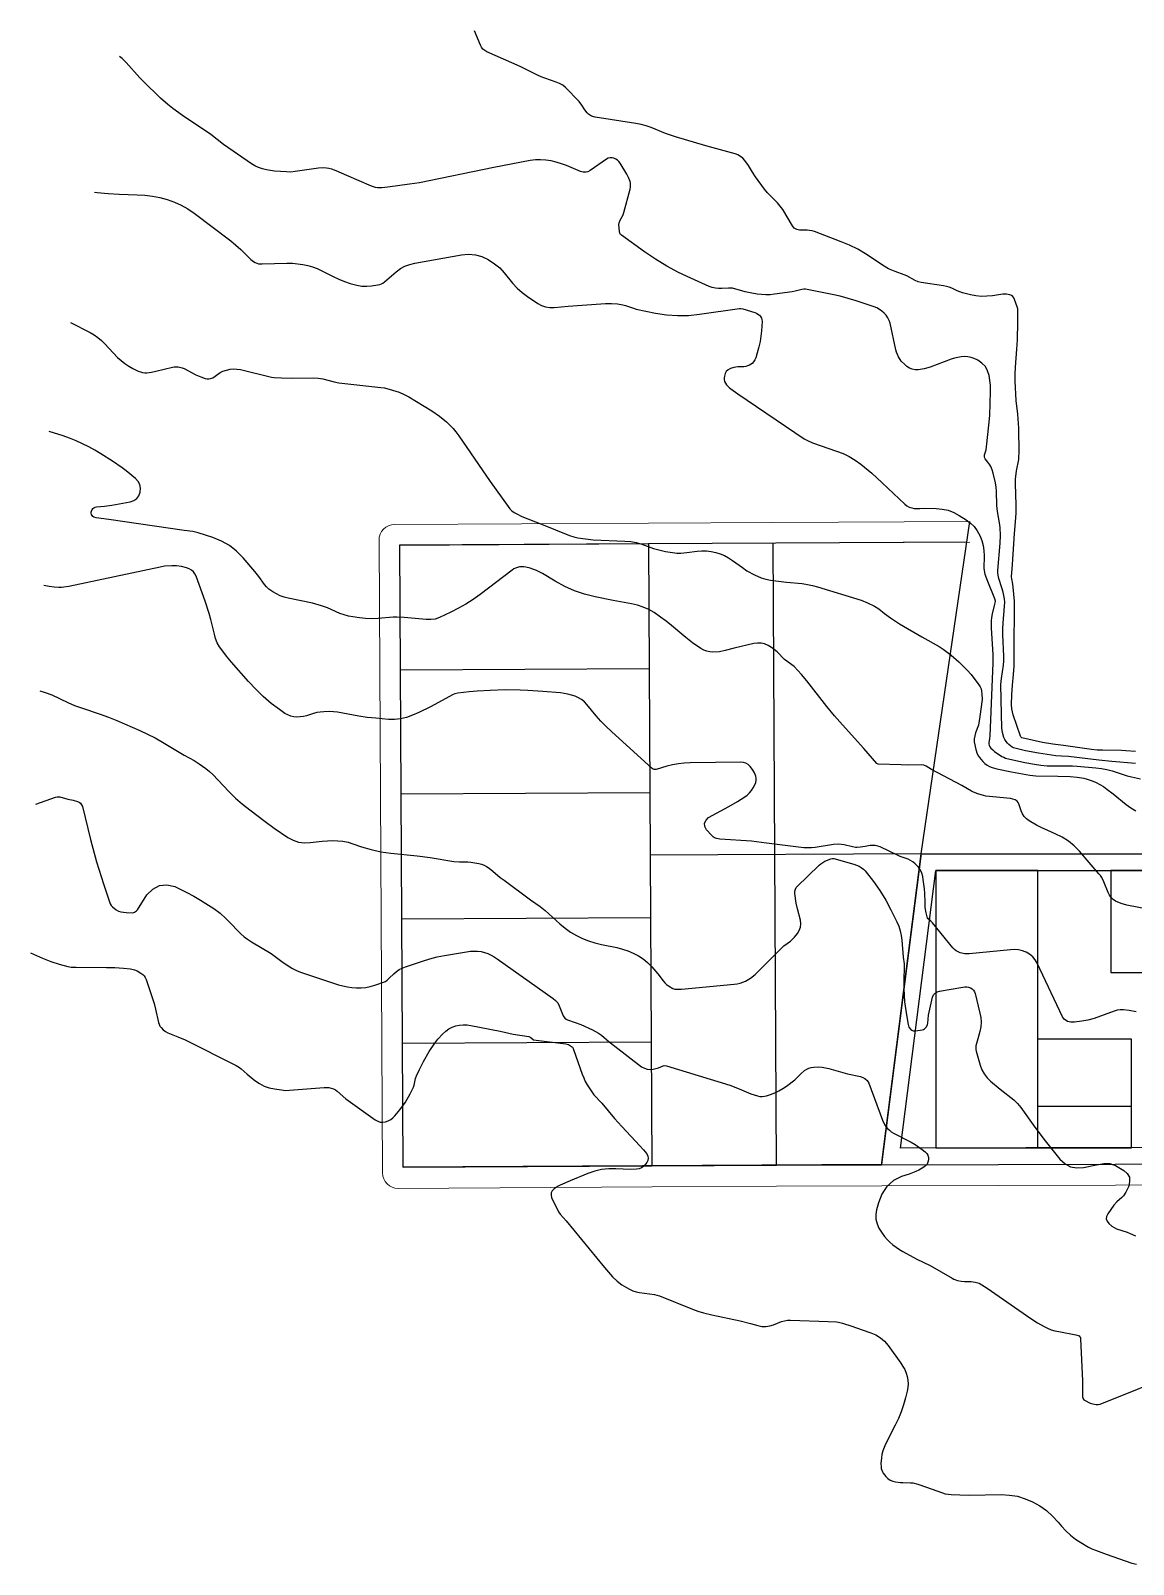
# Model space of a CAD drawing. Header units: centimetres. Extents: x 0 to 1311401, y -389375 to 85618.
# Drawn here: x 637486 to 648087, y -155013 to -140275 of the extents above; entities that cross this region are included whole.
import ezdxf

# ---------------------------------------------------------------- set-up
doc = ezdxf.new("R2010")
doc.units = ezdxf.units.CM
doc.header["$LTSCALE"] = 4
for name, color, linetype in [('0.1', 1, 'Continuous'), ('04', 254, 'Continuous'), ('CURVAS-INTERMEDIARIAS', 39, 'Continuous'), ('CURVAS-MESTRA', 34, 'Continuous'), ('LIMITE-L', 7, 'Continuous')]:
    doc.layers.add(name, color=color, linetype=linetype)
doc.layers.add('K-ALINHAMENTO', color=10, linetype='Continuous', lineweight=9)
doc.layers.add('P-MEIOFIO', color=171, linetype='Continuous', lineweight=9)

msp = doc.modelspace()

# ---------------------------------------------------------------- linework, layer by layer
at = {"layer": '0.1'}
for p, q in [((648069.154, -149966.289), (647169.154, -149966.289)), ((648069.333, -151011.729), (648069.154, -149966.289)), ((647169.333, -150611.729), (648069.333, -150611.729)), ((647169.333, -151011.729), (648069.333, -151011.729))]:
    msp.add_line(p, q, dxfattribs=at)
for points in [[(646189.333, -151011.729), (647169.333, -151011.729), (647169.154, -148346.289), (646189.154, -148346.289)], [(651534.595, -149326.11), (651534.595, -148346.11), (647869.154, -148346.289), (647869.154, -149326.289)]]:
    msp.add_lwpolyline(points, close=True, dxfattribs=at)
at = {"layer": '04'}
for points in [[(646048.293, -148186.289), (646514.728, -144991.948)], [(646048.281, -148182.076), (645666.395, -151171.625), (641066.966, -151196.705), (641034.36, -145216.948), (643426.263, -145203.906), (646485.587, -145187.224)], [(643426.274, -145208.119), (643458.88, -151187.875)], [(644654.831, -151181.354), (644624.811, -145201.584)], [(641040.893, -146417.113), (643432.796, -146404.07)], [(643439.317, -147600.022), (641047.414, -147613.064)], [(646048.293, -148186.289), (643442.577, -148197.997)], [(641053.935, -148809.015), (643445.838, -148795.973)], [(641060.457, -150004.966), (643452.359, -149991.924)]]:
    msp.add_lwpolyline(points, dxfattribs=at)
at = {"layer": 'CURVAS-INTERMEDIARIAS'}
for points, elevation in [([(648107.708, -147318.67), (647878.636, -147298.486), (647754.08, -147285.96), (647464.429, -147250.969), (647395.849, -147247.769), (647342.209, -147242.97), (647176.283, -147219.296), (647051.164, -147194.677), (646934.353, -147167.488), (646923.049, -147162.127), (646891.493, -147135.603), (646876.408, -147120.756), (646863.06, -147104.679), (646852.302, -147086.76), (646843.27, -147067.619), (646829.088, -147019.838), (646823.544, -146973.967), (646818.441, -146843.338), (646814.021, -146559.482), (646818.322, -146499.598), (646837.292, -146372.746), (646840.962, -146330.208), (646841.434, -146287.485), (646833.707, -146080.581), (646833.722, -146024.143), (646836.401, -145967.77), (646849.749, -145805.4), (646850.684, -145765.712), (646847.847, -145736.131), (646835.363, -145669.995), (646823.22, -145628.186), (646793.768, -145539.568), (646786.349, -145507.519), (646784.05, -145485.781), (646784.49, -145463.92), (646807.4, -145200.334), (646810.411, -145125.648), (646806.316, -145051.018), (646800.982, -145004.284), (646791.749, -144949.299), (646780.398, -144894.703), (646773.46, -144839.585), (646770.727, -144701.721), (646768.535, -144661.516), (646761.745, -144621.84), (646740.176, -144528.507), (646730.17, -144494.997), (646716.032, -144463.004), (646706.663, -144446.345), (646688.485, -144420.366), (646661.805, -144389.443), (646658.406, -144383.757), (646654.391, -144371.036), (646655.147, -144351.028), (646670.85, -144302.391), (646675.878, -144273.848), (646699.024, -144066.332), (646705.857, -143973.582), (646715.102, -143743.594), (646712.538, -143683.507), (646700.273, -143589.793), (646686.157, -143543.413), (646664.564, -143502.564), (646631.769, -143470.014), (646591.514, -143443.009), (646557.473, -143427.194), (646526.904, -143416.177), (646495.802, -143408.862), (646463.909, -143407.096), (646431.473, -143409.041), (646398.891, -143415.013), (646366.669, -143422.379), (646334.995, -143431.833), (646134.39, -143507.574), (646076.908, -143525.223), (646017.561, -143534.917), (645988.541, -143534.118), (645960.833, -143529.061), (645935.094, -143517.628), (645910.67, -143501.928), (645889.781, -143484.591), (645856.144, -143450.456), (645829.982, -143410.304), (645810.746, -143365.968), (645803.59, -143342.927), (645747.67, -143087.353), (645738.943, -143059.866), (645727.288, -143034.018), (645711.242, -143010.653), (645692.279, -142988.928), (645669.94, -142970.167), (645646.319, -142953.521), (645620.759, -142940.023), (645593.906, -142928.637), (645422.676, -142870.468), (645346.161, -142847.782), (645268.763, -142828.288), (645190.777, -142810.935), (644936.246, -142760.235), (644918.473, -142759.506), (644900.65, -142761.454), (644836.661, -142779.382), (644808.393, -142784.711), (644638.084, -142808.643), (644596.337, -142812.598), (644554.618, -142814.045), (644512.943, -142811.739), (644471.284, -142806.934), (644420.539, -142798.149), (644356.572, -142783.912), (644233.793, -142750.736), (644193.253, -142748.539), (644130.363, -142752.723), (644099.32, -142752.777), (644068.772, -142749.871), (644038.986, -142742.515), (644009.704, -142732.212), (643831.475, -142654.213), (643715.54, -142598.96), (643602.326, -142538.959), (643493.202, -142471.798), (643386.8, -142399.89), (643164.976, -142239.327), (643157.619, -142232.739), (643149.603, -142220.333), (643146.04, -142206.094), (643141.377, -142138.99), (643142.433, -142121.419), (643152.005, -142096.643), (643180.89, -142045.445), (643189.075, -142022.035), (643248.631, -141797.974), (643251.996, -141779.258), (643253.341, -141760.564), (643251.65, -141741.898), (643247.938, -141723.253), (643234.885, -141687.032), (643217.065, -141652.92), (643153.085, -141548.317), (643141.112, -141532.698), (643127.461, -141519.139), (643111.322, -141508.679), (643093.514, -141500.292), (643074.76, -141496.747), (643056.503, -141496.659), (643038.977, -141501.773), (643021.927, -141510.35), (642866.258, -141620.133), (642841.066, -141632.457), (642827.443, -141635.211), (642813.292, -141636.266), (642798.909, -141635.069), (642771.031, -141628.795), (642636.927, -141571.605), (642588.699, -141554.133), (642539.487, -141539.682), (642489.619, -141527.249), (642439.194, -141519.476), (642388.724, -141515.729), (642338.159, -141518.045), (642287.547, -141524.396), (641938.356, -141590.906), (641223.132, -141738.238), (641126.624, -141748.954), (640920.099, -141780.203), (640860.517, -141785.79), (640820.807, -141785.084), (640801.39, -141782.329), (640782.455, -141777.189), (640763.85, -141770.48), (640523.84, -141666.678), (640422.78, -141621.54), (640381.118, -141607.258), (640353.452, -141600.273), (640328.649, -141596.118), (640303.771, -141593.793), (640253.741, -141596.502), (640027.604, -141630.119), (639986.681, -141634.003), (639945.573, -141633.455), (639830.146, -141624.014), (639751.716, -141612.194), (639713.546, -141603.421), (639676.657, -141591.449), (639641.679, -141574.671), (639607.992, -141554.686), (639338.396, -141368.749), (639216.756, -141272.5), (638944.594, -141089.921), (638852.469, -141022.362), (638804.486, -140984.028), (638735.384, -140923.843), (638566.325, -140760.58), (638534.436, -140728.116), (638402.261, -140581.628), (638364.896, -140544.14), (638341.217, -140522.611)], 76841.011), ([(638100.256, -141827.245), (638125.618, -141830.384), (638231.501, -141840.85), (638337.713, -141847.392), (638509.818, -141852.535), (638583.062, -141856.931), (638655.677, -141865.336), (638727.339, -141879.727), (638798.372, -141898.127), (638867.156, -141923.054), (638933.643, -141952.513), (638996.676, -141988.762), (639057.411, -142029.554), (639410.436, -142295.561), (639458.191, -142335.515), (639507.007, -142379.274), (639601.434, -142473.822), (639629.551, -142494.44), (639644.871, -142503.026), (639661.024, -142509.567), (639677.534, -142514.451), (639711.982, -142517.58), (639947.437, -142508.913), (640003.015, -142509.145), (640100.872, -142521.583), (640148.949, -142530.929), (640195.956, -142543.544), (640241.358, -142561.061), (640285.699, -142581.859), (640394.418, -142638.374), (640447.398, -142662.764), (640501.572, -142684.374), (640556.543, -142704.135), (640621.857, -142722.218), (640668.691, -142729.733), (640716.11, -142730.738), (640763.915, -142727.395), (640824.955, -142718.855), (640841.85, -142714.902), (640857.89, -142709.107), (640872.639, -142700.531), (640886.521, -142690.122), (640999.793, -142591.44), (641039.901, -142561.785), (641083.955, -142538.422), (641130.892, -142521.074), (641179.532, -142509.373), (641628.571, -142428.933), (641695.497, -142424.297), (641760.795, -142428.807), (641823.672, -142447.028), (641884.922, -142474.385), (641945.524, -142514.635), (641995.13, -142554.718), (642039.099, -142600.906), (642119.161, -142702.003), (642162.336, -142749.473), (642210.469, -142791.879), (642261.928, -142830.927), (642360.57, -142897.5), (642397.106, -142917.312), (642436.772, -142929.726), (642478.207, -142935.251), (642520.008, -142934.569), (642653.274, -142923.255), (643013.707, -142897.506), (643069.537, -142895.99), (643127.092, -142899.566), (643180.087, -142908.898), (643205.871, -142916.467), (643282.278, -142943.411), (643308.329, -142950.523), (643492.235, -142989.283), (643597.724, -143005.28), (643703.406, -143013.762), (643809.404, -143010.982), (643915.595, -143000.687), (644301.001, -142943.926), (644313.762, -142944.58), (644332.671, -142948.053), (644447.631, -142983.069), (644463.47, -142990.433), (644478.24, -142999.739), (644492.313, -143010.355), (644503.333, -143023.012), (644511.562, -143036.846), (644515.629, -143052.414), (644516.906, -143069.15), (644510.785, -143158.373), (644505.462, -143210.405), (644497.873, -143262.03), (644486.862, -143313.033), (644456.835, -143419.691), (644447.913, -143440.066), (644436.327, -143458.237), (644420.735, -143473.134), (644396.223, -143489.13), (644378.469, -143496.635), (644360.281, -143502.042), (644341.434, -143504.328), (644283.334, -143505.242), (644245.329, -143513.192), (644212.908, -143523.227), (644191.013, -143534.822), (644173.41, -143549.905), (644162.222, -143570.206), (644155.315, -143593.994), (644153.744, -143610.346), (644154.275, -143628.707), (644157.565, -143646.179), (644164.987, -143662.347), (644175.157, -143677.634), (644201.836, -143704.94), (644216.437, -143717.194), (644284.199, -143765.486), (644921.857, -144197.473), (644952.984, -144214.249), (645002.134, -144234.688), (645233.692, -144314.783), (645296.133, -144339.806), (645356.442, -144368.752), (645413.543, -144403.592), (645468.509, -144442.365), (645573.054, -144528.393), (645673.359, -144619.323), (645890.219, -144825.58), (645910.474, -144841.138), (645932.122, -144853.538), (645955.861, -144861.206), (645980.992, -144865.726), (646015.034, -144868.203), (646033.525, -144868.507), (646079.616, -144864.351), (646190.721, -144866.021), (646249.447, -144871.982), (646306.319, -144884.087), (646360.4, -144905.427), (646412.635, -144932.922), (646479.574, -144975.681), (646519.855, -145006.603), (646555.835, -145041.282), (646585.394, -145081.585), (646610.655, -145125.625), (646629.531, -145174.435), (646643.091, -145222.122), (646650.089, -145271.21), (646652.709, -145321.224), (646650.391, -145444.564), (646660.176, -145498.151), (646664.786, -145515.664), (646676.995, -145549.814), (646753.002, -145731.09), (646758.799, -145753.373), (646758.653, -145762.011), (646753.175, -145787.006), (646731.063, -145879.234), (646724.381, -145912.996), (646719.835, -145946.94), (646718.491, -145981.161), (646719.292, -146015.565), (646736.016, -146270.883), (646737.38, -146351.13), (646707.409, -147052.317), (646704.924, -147078.502), (646698.017, -147119.246), (646698.505, -147129.005), (646701.538, -147140.846), (646708.096, -147156.479), (646718.153, -147170.123), (646734.69, -147187.154), (646753.133, -147203.026), (646823.355, -147249.026), (646840.566, -147258.073), (646858.82, -147264.87), (647043.487, -147307.247), (647136.902, -147325.352), (647197.457, -147333.04), (647258.221, -147338.445), (647378.535, -147341.512), (647502.247, -147341.213), (647547.266, -147342.859), (647727.385, -147360.366), (647779.492, -147367.041), (647831.202, -147376.308), (647882.285, -147388.418), (648028.904, -147434.917), (648070.368, -147446.376), (648154.592, -147464.09)], 76940.675), ([(637868.684, -143081.046), (638058.286, -143177.119), (638096.495, -143199.237), (638132.719, -143223.917), (638166.002, -143252.453), (638197.32, -143283.564), (638321.253, -143415.577), (638354.846, -143446.491), (638390.308, -143474.811), (638428.543, -143499.254), (638468.635, -143521.101), (638520.563, -143545.925), (638540.565, -143553.683), (638560.985, -143559.35), (638582.026, -143561.868), (638603.473, -143562.302), (638646.683, -143557.665), (638689.192, -143548.652), (638847.718, -143507.635), (638866.618, -143505.227), (638904.818, -143506.211), (638942.15, -143514.414), (638959.926, -143521.275), (639074.243, -143581.885), (639122.76, -143603.119), (639164.222, -143617.77), (639181.006, -143621.225), (639197.624, -143622.064), (639213.972, -143618.993), (639235.82, -143610.501), (639260.91, -143595.656), (639306.498, -143559.816), (639332.832, -143548.059), (639369.979, -143536.302), (639402.663, -143528.899), (639435.456, -143525.135), (639468.427, -143526.826), (639501.516, -143532.157), (639800.184, -143606.344), (639825.237, -143608.873), (639897.945, -143612.055), (639995.937, -143614.708), (640202.482, -143611.556), (640248.203, -143613.575), (640293.251, -143621.703), (640404.18, -143651.161), (640449.009, -143659.876), (640852.423, -143703.656), (640886.085, -143708.576), (640965.317, -143728.734), (641027.63, -143750.226), (641075.71, -143770.204), (641121.55, -143794.896), (641343.735, -143929.357), (641416.955, -143978.667), (641485.069, -144034.818), (641516.675, -144065.628), (641546.735, -144097.784), (641574.499, -144131.949), (641600.728, -144167.452), (641904.324, -144608.35), (642075.833, -144849.162), (642093.448, -144870.233), (642112.786, -144889.27), (642134.716, -144905.25), (642158.368, -144919.206), (642208.904, -144942.729), (642397.354, -145016.534), (642531.408, -145073.056), (642667.042, -145126.242), (642706.159, -145139.325), (642746.378, -145148.415), (642818.811, -145160.223), (642894.772, -145168.131), (643199.556, -145179.627), (643254.252, -145184.357), (643308.184, -145194.653), (643361.154, -145209.554), (643472.966, -145250.476), (643510.717, -145262.333), (643587.99, -145279.707), (643679.054, -145294.519), (643698.171, -145296.094), (643736.577, -145295.414), (643794.23, -145289.735), (643895.027, -145276.923), (643939.896, -145273.839), (643984.54, -145274.23), (644028.826, -145279.845), (644072.873, -145288.953), (644115.641, -145303.065), (644156.957, -145320.152), (644196.125, -145341.737), (644233.861, -145366.301), (644328.094, -145435.455), (644371.701, -145465.218), (644443.271, -145505.457), (644507.916, -145533.42), (644552.699, -145547.103), (644598.756, -145555.64), (644753.544, -145574.043), (644903.398, -145588.484), (644952.778, -145596.155), (645001.533, -145607.096), (645049.867, -145620.209), (645470.35, -145749.367), (645531.397, -145772.996), (645598.232, -145805.286), (645638.652, -145831.015), (645695.664, -145875.446), (645752.32, -145916.812), (645839.867, -145975.082), (646052.712, -146101.453), (646219.145, -146193.114), (646259.117, -146218.304), (646297.158, -146246.32), (646333.919, -146276.217), (646409.144, -146342.103), (646450.514, -146380.737), (646490.136, -146420.994), (646527.117, -146463.692), (646601.31, -146560.35), (646613.545, -146580.477), (646623.087, -146601.526), (646628.588, -146623.978), (646631.395, -146647.361), (646631.976, -146703.971), (646612.081, -146867.381), (646605.892, -146907.863), (646596.873, -146947.75), (646570.431, -147022.102), (646562.437, -147051.061), (646557.529, -147080.65), (646557.612, -147110.331), (646571.066, -147184.49), (646585.079, -147223.858), (646598.677, -147248.18), (646606.773, -147259.496), (646638.882, -147297.078), (646658.937, -147316.349), (646680.673, -147332.992), (646704.934, -147345.682), (646730.87, -147355.723), (646774.69, -147368.306), (646914.725, -147397.058), (647091.334, -147430.549), (647148.576, -147435.709), (647360.5, -147439.156), (647479.335, -147441.118), (647545.96, -147447.555), (647611.575, -147458.519), (647643.594, -147467.341), (647690.15, -147483.44), (647728.044, -147499.631), (647764.754, -147517.955), (647799.691, -147539.458), (647833.454, -147563.086), (647891.715, -147608.275), (648019.276, -147711.698), (648063.996, -147744.272), (648110.924, -147772.571)], 77040.339), ([(648437.139, -148759.249), (648024.118, -148679.135), (647968.553, -148663.855), (647915.994, -148640.253), (647892.89, -148624.209), (647872.71, -148605.614), (647856.907, -148583.185), (647844.01, -148558.192), (647803.202, -148453.845), (647783.192, -148413.755), (647770.623, -148395.268), (647756.786, -148377.561), (647569.064, -148160.713), (647517.668, -148109.14), (647462.349, -148063.004), (647401.16, -148024.997), (647336.062, -147992.41), (647263.973, -147961.785), (647201.202, -147932.729), (647157.066, -147909.669), (647084.999, -147868.72), (647059.282, -147849.426), (647037.233, -147827.233), (647020.714, -147800.669), (647007.863, -147771.204), (646990.727, -147715.824), (646980.685, -147691.611), (646970.834, -147678.167), (646951.307, -147666.736), (646929.152, -147659.33), (646906.155, -147655.275), (646669.675, -147630.581), (646645.247, -147626.1), (646590.872, -147610.412), (646551.229, -147594.141), (646532.267, -147584.203), (646439.305, -147530.121), (646147.072, -147374.503), (646096.707, -147344.13), (646073.242, -147334.374), (646048.141, -147330.458), (645921.635, -147333.484), (645854.096, -147331.946), (645633.62, -147322.45), (645619.525, -147316.239), (645497.188, -147173.99), (645289.758, -146947.462), (645212.629, -146860.822), (645139.507, -146770.767), (644946.582, -146523.922), (644895.844, -146461.16), (644862.039, -146422.606), (644825.225, -146387.013), (644734.683, -146316.757), (644661.18, -146243.578), (644635.191, -146221.204), (644607.071, -146201.588), (644577.532, -146183.788), (644541.409, -146168.927), (644507.943, -146160.81), (644473.511, -146160.167), (644438.442, -146164.514), (644249.664, -146209.805), (644164.161, -146231.887), (644106.812, -146243.277), (644045.02, -146246.783), (644014.628, -146243.967), (643985.198, -146237.924), (643957.191, -146227.025), (643930.134, -146212.906), (643847.581, -146157.007), (643784.326, -146106.538), (643646.558, -145989.949), (643595.182, -145949.68), (643542.313, -145911.405), (643478.536, -145867.934), (643427.492, -145838.763), (643374.658, -145814.127), (643319.167, -145796.307), (643261.897, -145783.013), (643086.32, -145751.619), (642911.716, -145717.201), (642811.398, -145691.588), (642713.77, -145659.145), (642620.163, -145616.458), (642529.238, -145566.928), (642407.023, -145491.572), (642349.668, -145461.672), (642288.608, -145440.31), (642244.948, -145429.763), (642225.44, -145427.397), (642186.061, -145429.123), (642148.385, -145439.627), (642131.059, -145448.488), (642114.495, -145459.151), (641805.816, -145692.851), (641738.623, -145740.582), (641669.689, -145785.447), (641598.158, -145826.042), (641524.887, -145863.772), (641415.143, -145916.13), (641374.649, -145929.985), (641332.056, -145934.189), (641288.431, -145932.618), (641076.207, -145913.782), (641006.328, -145910.868), (640971.409, -145912.263), (640825.97, -145925.11), (640765.919, -145926.546), (640705.935, -145923.504), (640645.986, -145917.469), (640583.275, -145908.775), (640540.58, -145900.798), (640498.666, -145890.239), (640457.923, -145875.812), (640338.464, -145822.735), (640282.073, -145802.327), (640195.407, -145778.08), (639961.349, -145728.263), (639922.979, -145717.994), (639885.658, -145705.121), (639849.921, -145688.335), (639815.242, -145668.947), (639775.722, -145641.479), (639752.547, -145621.155), (639732.327, -145597.89), (639678.729, -145520.543), (639639.667, -145471.167), (639528.887, -145341.248), (639465.302, -145278.191), (639396.302, -145223.214), (639319.186, -145180.35), (639236.666, -145145.569), (639095.507, -145099.521), (639045.853, -145087.685), (638961.057, -145076.969), (638236.663, -144972.142), (638114.272, -144956.398), (638093.153, -144950.075), (638084.399, -144943.806), (638078.027, -144935.119), (638072.057, -144923.487), (638068.594, -144912.773), (638067.344, -144902.143), (638069.414, -144891.651), (638075.934, -144877.642), (638084.546, -144867.395), (638094.445, -144859.231), (638106.231, -144854.191), (638119.296, -144851.223), (638195.372, -144844.892), (638264.616, -144835.993), (638443.337, -144804.057), (638477.441, -144790.886), (638505.819, -144771.844), (638525.593, -144743.967), (638539.64, -144710.217), (638541.03, -144672.893), (638535.195, -144638.036), (638518.51, -144606.88), (638494.6, -144578.191), (638405.191, -144505.367), (638365.657, -144476.326), (638273.053, -144412.784), (638160.053, -144340.6), (638102.135, -144306.835), (638043.522, -144274.25), (637983.654, -144244.24), (637922.83, -144216.496), (637860.57, -144192.136), (637797.356, -144170.032), (637663.335, -144127.28)], 77140.003), ([(637574.937, -146618.981), (637625.56, -146634.069), (637687.982, -146658.703), (637844.389, -146730.948), (637908.554, -146759.046), (637974.292, -146783.228), (638152.663, -146844.053), (638233.464, -146873.876), (638313.453, -146905.848), (638536.573, -147001.939), (638609.904, -147035.884), (638682.116, -147071.934), (638752.668, -147111.154), (638959.963, -147237.118), (639058.659, -147290.008), (639105.957, -147319.926), (639170.641, -147365.896), (639205.56, -147394.136), (639238.381, -147424.785), (639391.251, -147587.136), (639455.305, -147649.195), (639522.673, -147707.63), (639592.249, -147763.656), (639739.005, -147875.206), (639826.929, -147939.941), (639959.525, -148029.275), (640009.911, -148055.04), (640062.065, -148072.983), (640116.872, -148079.204), (640173.437, -148077.601), (640289.77, -148064.03), (640389.65, -148058.265), (640439.287, -148059.497), (640488.37, -148064.326), (640536.624, -148074.526), (640584.329, -148088.303), (640667.473, -148117.402), (640759.072, -148145.337), (640852.627, -148165.758), (640947.469, -148180.032), (641200.79, -148204.188), (641326.797, -148221.917), (641554.405, -148258.209), (641608.528, -148261.871), (641689.969, -148263.322), (641716.916, -148266.292), (641795.862, -148280.042), (641820.658, -148286.375), (641844.552, -148294.792), (641867.113, -148306.317), (641893.189, -148323.113), (641929.958, -148351.319), (642000.349, -148411.61), (642036.969, -148440.021), (642292.431, -148628.456), (642382.928, -148692.429), (642431.5, -148731.745), (642574.248, -148859.236), (642624.289, -148899.928), (642676.535, -148937.185), (642732.093, -148969.297), (642789.852, -148997.995), (642849.998, -149021.672), (642911.072, -149042.195), (642973.545, -149057.99), (643120.656, -149086.296), (643174.811, -149100.21), (643227.683, -149118.388), (643279.703, -149139.418), (643328.894, -149165.56), (643375.277, -149195.492), (643417.45, -149231.101), (643456.824, -149270.501), (643516.767, -149339.453), (643568.185, -149407.257), (643582.709, -149425.142), (643598.696, -149441.361), (643616.854, -149455.103), (643659.215, -149478.991), (643678.592, -149486.127), (643688.745, -149487.678), (643741.332, -149485.776), (644250.672, -149438.984), (644278.507, -149434.902), (644305.845, -149428.954), (644358.511, -149409.665), (644406.974, -149381.532), (644449.682, -149345.262), (644706.224, -149088.372), (644726.066, -149070.987), (644789.337, -149023.474), (644809.349, -149006.546), (644827.765, -148987.883), (644857.918, -148952.041), (644875.465, -148922.171), (644886.972, -148890.983), (644889.447, -148857.832), (644885.89, -148823.365), (644858.654, -148715.009), (644846.467, -148659.063), (644833.38, -148565.299), (644833.278, -148545.77), (644837.616, -148526.727), (644846.193, -148509.207), (644852.025, -148501.446), (645067.229, -148295.076), (645083.926, -148280.839), (645101.507, -148267.962), (645120.416, -148257.113), (645177.702, -148232.181), (645194.272, -148228.947), (645208.931, -148230.955), (645398.974, -148284.998), (645425.974, -148293.552), (645449.716, -148303.562), (645471.809, -148315.974), (645491.452, -148331.987), (645509.454, -148350.413), (645588.852, -148450.718), (645650.062, -148538.491), (645706.502, -148629.316), (645757.02, -148723.558), (645813.965, -148838.486), (645832.011, -148881.092), (645846.55, -148924.631), (645855.84, -148969.593), (645861.633, -149015.49), (645874.445, -149179.225), (645882.428, -149243.719), (645881.202, -149429.682), (645879.466, -149482.6), (645888.054, -149607.854), (645892.402, -149649.45), (645904.59, -149732.223), (645920.763, -149825.138), (645929.967, -149851.081), (645947.251, -149872.516), (645958.598, -149880.004), (645970.579, -149885.207), (645983.537, -149886.992), (645997.119, -149886.49), (646056.082, -149875.965), (646068.264, -149872.236), (646079.411, -149866.865), (646097.504, -149849.572), (646108.778, -149826.611), (646111.378, -149814.179), (646112.793, -149772.938), (646116.757, -149736.769), (646156.695, -149563.499), (646165.429, -149541.893), (646180.278, -149523.94), (646189.764, -149516.865), (646199.814, -149510.957), (646222.168, -149503.846), (646446.332, -149465.659), (646465.551, -149464.05), (646484.532, -149464.556), (646503.157, -149468.249), (646521.545, -149474.047), (646537.427, -149483.538), (646550.757, -149495.212), (646560.238, -149510.169), (646567.163, -149527.33), (646612.462, -149715.461), (646619.735, -149759.817), (646622.698, -149804.137), (646619.18, -149848.426), (646611.33, -149892.684), (646593.019, -149963.784), (646573.081, -150031.898), (646571.078, -150048.889), (646572.221, -150065.965), (646575.474, -150083.086), (646613.925, -150216.216), (646630.847, -150259.861), (646652.298, -150300.603), (646680.526, -150336.971), (646713.276, -150370.425), (646805.092, -150446.298), (646937.685, -150550.134), (646973.576, -150584.959), (647005.341, -150623.744), (647139.402, -150811.272), (647238.771, -150942.721), (647381.598, -151121.085), (647430.22, -151163.48), (647483.363, -151193.028), (647543.3, -151203.298), (647607.76, -151200.71), (647716.535, -151177.241), (647804.114, -151161.805), (647832.888, -151160.431), (647860.97, -151162.749), (647888.038, -151170.607), (647914.424, -151182.159), (647995.315, -151227.849), (648027.829, -151258.847), (648048.486, -151293.574), (648051.34, -151333.871), (648042.339, -151377.886), (648014.425, -151435.791), (647991.58, -151471.685), (647977.056, -151487.104), (647928.628, -151529.757), (647900.637, -151562.563), (647840.257, -151644.47), (647829.843, -151669.576), (647826.785, -151693.923), (647834.765, -151717.116), (647850.109, -151739.562), (647878.981, -151762.783), (647901.358, -151776.949), (647925.511, -151787.805), (648028.248, -151821.395), (648056.105, -151832.5), (648107.991, -151856.343)], 77339.331), ([(637536.298, -147708.109), (637723.325, -147641.371), (637740.751, -147637.343), (637764.518, -147638.327), (637841.448, -147659.863), (637895.648, -147671.394), (637934.508, -147681.642), (637951.336, -147689.524), (637965.47, -147700.029), (637975.577, -147714.443), (637983.003, -147731.473), (638062.068, -148047.207), (638120.003, -148261.58), (638185.842, -148473.652), (638243.452, -148647.75), (638251.006, -148665.128), (638260.368, -148681.218), (638272.457, -148695.39), (638306.997, -148724.198), (638329.006, -148736.29), (638353.478, -148742.786), (638404.058, -148749.503), (638462.809, -148751.648), (638477.307, -148749.866), (638484.063, -148747.253), (638502.081, -148734.314), (638511.359, -148722.66), (638603.341, -148578.685), (638660.21, -148523.858), (638722.937, -148489.279), (638794.439, -148485.053), (638871.794, -148501.053), (638986.134, -148556.6), (639052.847, -148592.13), (639117.972, -148630.5), (639245.326, -148712.439), (639306.346, -148756.902), (639362.903, -148806.925), (639416.42, -148860.511), (639475.253, -148923.238), (639505.482, -148953.49), (639537.296, -148981.804), (639571.487, -149007.183), (639607.271, -149030.627), (639797.958, -149142.253), (639898.907, -149219.489), (639951.385, -149255.38), (640003.794, -149287.255), (640040.482, -149306.467), (640078.548, -149322.771), (640117.539, -149337.138), (640444.087, -149443.21), (640487.12, -149455.283), (640530.583, -149464.973), (640574.694, -149471.103), (640619.224, -149474.848), (640663.69, -149474.172), (640707.636, -149470.106), (640750.817, -149460.964), (640793.481, -149448.422), (640895.693, -149411.76), (640913.17, -149401.093), (640932.22, -149380.48), (640975.863, -149338.434), (641001.454, -149316.982), (641028.575, -149298.052), (641057.978, -149282.898), (641088.89, -149270.274), (641251.551, -149216.308), (641322.081, -149194.845), (641393.595, -149176.949), (641465.833, -149162.045), (641714.563, -149122.334), (641748.649, -149119.468), (641782.496, -149119.709), (641815.989, -149124.608), (641849.243, -149132.615), (641881.594, -149144.519), (641912.985, -149158.333), (641942.955, -149175.007), (641971.975, -149193.593), (642510.199, -149576.193), (642533.021, -149596.178), (642552.45, -149618.84), (642566.562, -149645.152), (642606.084, -149741.974), (642620.105, -149763.628), (642632.612, -149774.927), (642647.803, -149782.233), (642718.987, -149805.191), (642776.312, -149827.079), (642887.782, -149876.876), (642917.407, -149892.017), (642945.878, -149908.91), (642972.614, -149928.443), (643048.566, -149993.794), (643100.952, -150035.456), (643359.785, -150231.648), (643385.94, -150246.208), (643413.114, -150255.635), (643441.822, -150257.36), (643471.551, -150253.942), (643520.696, -150240.661), (643565.565, -150221.665), (643576.767, -150219.123), (643599.932, -150221.395), (644207.413, -150408.836), (644297.15, -150442.518), (644408.235, -150490.562), (644473.269, -150512.191), (644495.356, -150516.017), (644517.366, -150517.296), (644539.275, -150514.734), (644561.097, -150509.623), (644599.935, -150496.83), (644640.102, -150481.344), (644678.952, -150463.334), (644715.814, -150441.541), (644751.355, -150417.245), (644832.136, -150355.868), (644852.38, -150338.831), (644889.127, -150300.71), (644926.74, -150268.87), (644946.792, -150255.567), (644967.911, -150244.985), (644990.618, -150238.486), (645014.391, -150234.719), (645063.588, -150233.336), (645096.031, -150235.253), (645128.09, -150240.566), (645159.894, -150248.133), (645270.904, -150280.829), (645339.936, -150299.416), (645464.667, -150326.305), (645492.737, -150337.246), (645506.086, -150344.485), (645528.248, -150363.761), (645542.995, -150389.166), (645674.174, -150743.694), (645695.08, -150786.564), (645708.784, -150805.98), (645724.112, -150824.399), (645741.482, -150840.975), (645759.878, -150856.17), (645779.803, -150869.286), (645952.252, -150956.96), (645988.542, -150978.105), (646057.524, -151026.156), (646086.406, -151048.507), (646101.535, -151064.76), (646112.604, -151082.696), (646117.608, -151103.181), (646118.549, -151125.358), (646112.711, -151147.195), (646103.523, -151166.873), (646089.331, -151183.295), (646071.798, -151197.56), (646024.793, -151224.442), (645994.474, -151239.507), (645931.299, -151264.001), (645858.541, -151287.535), (645818.474, -151304.509), (645781.202, -151325.557), (645748.139, -151352.734), (645717.87, -151383.994), (645692.294, -151419.8), (645669.89, -151457.256), (645652.213, -151497.156), (645637.7, -151538.694), (645618.306, -151607.537), (645611.386, -151652.961), (645611.595, -151697.482), (645622.473, -151740.649), (645640.471, -151782.912), (645670.613, -151831.198), (645693.375, -151862.097), (645718.927, -151890.735), (645746.329, -151917.86), (645775.936, -151942.757), (645806.546, -151966.228), (645838.687, -151987.559), (645871.852, -152007.458), (646004.989, -152080.858), (646132.184, -152141.161), (646344.087, -152264.399), (646360.948, -152272.54), (646396.067, -152285.594), (646432.481, -152293.556), (646463.577, -152295.356), (646528.366, -152295.982), (646567.059, -152301.699), (646604.475, -152312.36), (646631.61, -152326.442), (646683.155, -152360.692), (647101.97, -152650.768), (647164.644, -152691.431), (647229.485, -152728.542), (647263.032, -152744.508), (647297.347, -152758.235), (647332.827, -152768.619), (647369.074, -152776.773), (647534.139, -152806.641), (647556.943, -152813.61), (647566.25, -152819.028), (647573.607, -152825.89), (647578.039, -152834.928), (647580.534, -152845.402), (647597.916, -153250.586), (647598.903, -153403.33), (647604.211, -153421.398), (647611.504, -153431.461), (647616.254, -153435.379), (647672.053, -153462.945), (647697.313, -153471.046), (647728.172, -153476.766), (647749.007, -153477.492), (647769.272, -153474.12), (648534.749, -153167.303)], 77438.995), ([(637485.566, -149138.109), (637600.7, -149187.94), (637679.863, -149220.045), (637761.125, -149246.384), (637843.712, -149268.408), (637875.889, -149273.135), (637924.659, -149276.203), (638214.005, -149276.466), (638296.22, -149278.496), (638378.229, -149284.602), (638446.863, -149291.846), (638485.362, -149300.812), (638509.903, -149310.392), (638546.357, -149331.253), (638562.478, -149343.838), (638576.45, -149358.125), (638587.226, -149374.962), (638595.854, -149393.492), (638638.54, -149517.411), (638671.941, -149624.595), (638686.071, -149678.914), (638714.421, -149805.161), (638720.199, -149823.377), (638727.971, -149840.451), (638738.759, -149855.791), (638760.519, -149878.235), (638781.66, -149894.535), (638805.316, -149906.931), (638901.07, -149943.153), (638969.855, -149973.777), (639461.171, -150220.802), (639493.677, -150240.214), (639508.668, -150251.73), (639565.82, -150302.096), (639642.367, -150363.787), (639685.445, -150392.956), (639730.717, -150417.108), (639779.253, -150433.734), (639829.974, -150445.342), (639897.094, -150455.073), (639934.954, -150458.387), (639972.946, -150457.367), (640308.577, -150429.814), (640352.415, -150431.769), (640375.663, -150436.114), (640396.402, -150442.792), (640415.54, -150453.198), (640433.626, -150466.066), (640514.893, -150538.804), (640798.28, -150742.257), (640821.812, -150754.722), (640846.184, -150762.75), (640871.794, -150764.125), (640898.244, -150761.065), (640923.915, -150751.739), (640947.72, -150739.514), (640968.74, -150722.944), (640987.911, -150703.489), (641033.86, -150646.655), (641088.033, -150571.851), (641133.983, -150491.748), (641166.831, -150426.719), (641174.256, -150408.469), (641186.749, -150343.956), (641195.31, -150319.389), (641223.573, -150256.958), (641261.422, -150179.889), (641315.679, -150086.361), (641370.791, -150005.761), (641401.4, -149967.784), (641449.04, -149914.252), (641476.261, -149889.402), (641505.585, -149867.981), (641538.037, -149851.688), (641572.581, -149838.822), (641608.89, -149831.44), (641645.326, -149827.538), (641681.942, -149828.869), (641718.681, -149833.698), (641998.216, -149891.246), (642124.316, -149918.955), (642273.837, -149942.223), (642288.203, -149946.863), (642294.461, -149950.948), (642318.499, -149972.8), (642632.222, -150012.997), (642655.278, -150018.654), (642676.497, -150029.323), (642685.643, -150036.708), (642693.602, -150045.029), (642699.782, -150054.755), (642704.756, -150065.413), (642788.473, -150304.21), (642802.379, -150339.433), (642818.028, -150373.782), (642836.292, -150406.811), (642873.685, -150464.625), (642900.749, -150500.434), (642977.685, -150582.355), (643099.346, -150728.533), (643170.831, -150807.259), (643343.526, -150990.511), (643377.514, -151028.784), (643409.153, -151069.016), (643418.796, -151089.679), (643423.057, -151110.401), (643419.243, -151131.213), (643410.069, -151152.079), (643398.346, -151168.684), (643380.04, -151188.066), (643359.488, -151203.314), (643335.547, -151212.381), (643309.349, -151217.313), (643252.929, -151218.456), (643112.79, -151212.6), (643043.476, -151213.541), (642975.117, -151220.334), (642908.214, -151235.879), (642842.268, -151257.266), (642673.377, -151326.469), (642577.521, -151369.321), (642558.023, -151379.798), (642517.703, -151405.107), (642500.509, -151422.971), (642489.768, -151442.656), (642488.693, -151465.049), (642494.063, -151489.26), (642561.508, -151626.184), (642575.926, -151649.857), (642632.571, -151711.48), (643002.599, -152161), (643080.397, -152250.438), (643122.996, -152291.143), (643170.513, -152325.967), (643214.017, -152353.704), (643243.445, -152369.913), (643273.859, -152383.476), (643305.744, -152393.074), (643338.617, -152400.017), (643482.081, -152420.191), (643506.962, -152425.627), (643531.329, -152433.016), (643848.005, -152560.717), (643900.739, -152579.203), (643954.356, -152595.096), (644035.869, -152614.813), (644306.995, -152672.399), (644406.402, -152698.34), (644475.719, -152719.281), (644514.516, -152726.903), (644553.001, -152728.974), (644591.035, -152722.732), (644628.775, -152710.953), (644704.174, -152679.484), (644732.156, -152671.801), (644760.757, -152667.303), (644789.683, -152666.474), (645153.299, -152679.187), (645232.165, -152683.274), (645251.58, -152685.978), (645289.675, -152695.538), (645380.898, -152725.623), (645479.128, -152761.167), (645562.386, -152788.169), (645610.831, -152809.137), (645655.403, -152835.43), (645694.172, -152869.712), (645729.068, -152909.318), (645852.804, -153080.649), (645871.995, -153110.687), (645888.778, -153141.86), (645901.944, -153174.727), (645912.681, -153208.727), (645918.827, -153243.601), (645921.516, -153278.486), (645919.022, -153313.386), (645913.061, -153348.295), (645896.533, -153414.738), (645877.286, -153482.016), (645855.008, -153548.147), (645828.189, -153612.578), (645798.337, -153675.87), (645704.035, -153858.963), (645689.887, -153890.678), (645678.187, -153923.128), (645670.168, -153956.673), (645664.606, -153990.956), (645659.714, -154044.275), (645661.157, -154076.74), (645663.585, -154092.897), (645667.917, -154108.454), (645673.731, -154123.291), (645681.759, -154137.058), (645707.145, -154168.675), (645727.347, -154187.538), (645749.435, -154202.938), (645774.355, -154213.155), (645801.151, -154219.909), (645848.553, -154225.775), (645872.394, -154227.675), (645944.003, -154229.185), (645967.504, -154231.61), (646013.434, -154243.195), (646098.317, -154272.98), (646250.931, -154327.731), (646278.586, -154334.997), (646335.39, -154342.58), (646418.622, -154346.622), (646512.671, -154348.344), (646816.825, -154343.386), (646895.239, -154347.775), (646971.957, -154359.542), (647046.13, -154382.394), (647118.606, -154412.624), (647186.688, -154452.543), (647250.813, -154497.426), (647309.009, -154549.769), (647363.258, -154607.078), (647397.022, -154647.439), (647438.453, -154692.114), (647482.527, -154733.669), (647530.599, -154770.531), (647581.324, -154804.284), (647655.923, -154847.383), (647688.343, -154863.8), (647721.658, -154878.334), (647824.361, -154916.002), (648072.004, -155001.247), (648115.743, -155013.177)], 77538.659)]:
    msp.add_lwpolyline(points, dxfattribs=dict(at, elevation=elevation))
at = {"layer": 'CURVAS-MESTRA'}
for points, elevation in [([(648107.548, -147201.835), (648016.149, -147194.602), (647973.523, -147192.891), (647791.889, -147190.996), (647738.874, -147188.136), (647686.061, -147182.375), (647414.749, -147145.44), (647312.993, -147131.724), (647214.898, -147115.582), (647013.785, -147071.434), (647005.403, -147062.163), (647001.28, -147055.128), (646932.124, -146848.939), (646924.294, -146820.331), (646919.746, -146791.012), (646916.756, -146749.474), (646917.791, -146658.927), (646924.27, -146566.395), (646936.042, -146461.392), (646940.337, -146382.058), (646941.192, -146178.017), (646945.993, -145844.895), (646943.038, -145758.172), (646932.178, -145622.607), (646928.925, -145595.554), (646917.576, -145542.205), (646915.449, -145525.019), (646925.762, -145404.706), (646943.746, -145106.776), (646956.301, -144956.817), (646958.977, -144908.633), (646959.981, -144836.252), (646952.738, -144628.373), (646953.631, -144584.522), (646964.378, -144506.582), (646984.737, -144396.679), (646987.647, -144374.615), (646989.653, -144330.118), (646986.045, -144094.432), (646975.843, -143959.425), (646959.858, -143830.758), (646952.217, -143644.728), (646952.182, -143577.203), (646954.785, -143509.718), (646967.803, -143337.558), (646972.721, -143246.947), (646978.011, -143077.88), (646977.136, -142967.44), (646975.646, -142947.3), (646971.533, -142927.649), (646945.965, -142858.985), (646937.984, -142844.143), (646928.032, -142831.298), (646915.104, -142821.451), (646900.187, -142813.598), (646866.463, -142805.889), (646831.883, -142806.871), (646733.041, -142822.324), (646679.911, -142827.44), (646626.948, -142828.411), (646574.242, -142823.166), (646521.704, -142813.777), (646444.442, -142794.095), (646418.158, -142785.227), (646392.638, -142774.361), (646342.536, -142750.351), (646316.853, -142740.368), (646290.261, -142733.115), (646263.07, -142727.677), (646048.58, -142696.91), (646017.297, -142689.429), (645987.945, -142676.265), (645907.769, -142630.16), (645884.849, -142620.859), (645795.914, -142590.68), (645732.716, -142564.16), (645673.937, -142528.909), (645586.278, -142467.405), (645512.63, -142419.759), (645436.918, -142375.989), (645358.137, -142338.026), (645277.31, -142303.953), (645020.461, -142206.873), (644997.562, -142199.816), (644974.365, -142194.7), (644950.703, -142192.489), (644892.826, -142193.18), (644878.695, -142192.101), (644850.991, -142185.818), (644838.347, -142180.088), (644826.929, -142172.82), (644809.008, -142152.149), (644716.308, -141995.074), (644693.029, -141960.278), (644665.995, -141928.306), (644570.306, -141833.13), (644540.823, -141797.3), (644452.889, -141679.172), (644425.365, -141636.63), (644386.586, -141571.181), (644352.279, -141522.45), (644332.652, -141501.14), (644310.883, -141482.971), (644285.933, -141469.515), (644258.853, -141459.192), (643975.235, -141381.938), (643684.371, -141297.102), (643589.017, -141264.967), (643450.045, -141206.482), (643402.926, -141189.864), (643354.564, -141177.283), (643305.392, -141167.39), (642912.749, -141106.556), (642878.698, -141096.446), (642848.823, -141077.226), (642835.701, -141064.647), (642812.788, -141036.76), (642785.67, -140992.843), (642757.752, -140955.782), (642628.538, -140822.125), (642601.789, -140799.64), (642571.154, -140782.834), (642538.258, -140769.653), (642430.083, -140732.637), (642394.65, -140718.816), (642359.952, -140703.265), (642190.5, -140620.107), (641870.38, -140478.625), (641850.599, -140466.864), (641833.368, -140452.665), (641819.964, -140434.804), (641809.118, -140414.508), (641751.807, -140275.424)], 76741.346), ([(648114.762, -149704.742), (648046.007, -149691.02), (647991.317, -149684.172), (647961.662, -149684.502), (647932.163, -149688.814), (647903.305, -149696.244), (647708.897, -149766.967), (647650.216, -149783.483), (647590.293, -149794.926), (647521.521, -149804.176), (647487.538, -149804.345), (647454.554, -149796.135), (647439.751, -149788.323), (647426.631, -149778.694), (647416.041, -149766.34), (647407.147, -149752.16), (647163.069, -149235.783), (647143.113, -149203.192), (647119.437, -149174.384), (647090.194, -149151.247), (647057.254, -149131.886), (647048.44, -149128.738), (647020.7, -149118.811), (646983.499, -149109.68), (646945.337, -149106.462), (646906.526, -149107.199), (646509.3, -149147.233), (646487.38, -149148.1), (646465.692, -149147.054), (646423.169, -149137.376), (646403.274, -149128.542), (646384.732, -149117.76), (646368.237, -149104.071), (646353.083, -149088.442), (646157.312, -148849.158), (646141.473, -148832.247), (646115.179, -148810.1), (646108.221, -148801.68), (646103.344, -148791.921), (646094.258, -148753.646), (646086.582, -148702.911), (646083.994, -148651.677), (646082.714, -148567.847), (646079.805, -148522.96), (646067.406, -148433.813), (646061.948, -148404.538), (646052.664, -148372.439), (646039.691, -148342.374), (646021.198, -148315.354), (645988.252, -148280.385), (645967.518, -148263.694), (645945.581, -148249.122), (645921.84, -148237.734), (645845.863, -148211.316), (645824.374, -148202.219), (645652.311, -148118.934), (645629.247, -148110.519), (645605.803, -148105.205), (645581.763, -148104.546), (645557.329, -148107.006), (645507.675, -148115.966), (645462.236, -148121.915), (645432.182, -148124.239), (645416.911, -148123.79), (645386.79, -148118.135), (645305.982, -148098.224), (645254.871, -148091.865), (645203.472, -148095.071), (645027.814, -148126.012), (644992.077, -148129.252), (644956.198, -148129.041), (644920.226, -148126.532), (644558.811, -148083.688), (644415.038, -148065.019), (644110.928, -148043.675), (644078.846, -148037.993), (644058.6, -148030.29), (644049.341, -148025.003), (644033.19, -148010.932), (643983.181, -147955.196), (643968.311, -147922.227), (643964.896, -147891.273), (643978.65, -147863.337), (644003.87, -147837.418), (644198.845, -147732.289), (644281.422, -147683.519), (644351.885, -147638.551), (644375.46, -147620.547), (644396.843, -147600.527), (644414.925, -147577.475), (644430.812, -147552.427), (644449.741, -147516.772), (644457.36, -147498.568), (644461.558, -147479.296), (644462.087, -147469.462), (644461.709, -147459.713), (644457.379, -147440.63), (644444.392, -147406.742), (644426.153, -147374.509), (644403.585, -147345.682), (644384.18, -147327.939), (644362.864, -147314.344), (644338.678, -147306.958), (644312.581, -147303.719), (643825.789, -147311.339), (643769.225, -147314.473), (643713.097, -147320.565), (643657.629, -147331.097), (643602.598, -147344.588), (643499.125, -147373.973), (643480.944, -147374.567), (643469.472, -147371.324), (643459.529, -147364.744), (643069.082, -147009.145), (643018.178, -146960.561), (642968.847, -146910.484), (642921.907, -146858.163), (642833.652, -146750.992), (642809.141, -146725.283), (642782.379, -146702.756), (642752.244, -146684.998), (642719.861, -146670.412), (642650.526, -146650.725), (642579.289, -146639.737), (642408.914, -146624.789), (642264.964, -146615.806), (642192.909, -146612.765), (642048.745, -146611.141), (641904.65, -146615.946), (641779.968, -146623.251), (641700.06, -146630.08), (641592.134, -146642.143), (641563.69, -146648.919), (641547.653, -146656.072), (641328.198, -146772.692), (641216.095, -146827.239), (641155.732, -146854.563), (641099.64, -146874.395), (641042.58, -146888.555), (640984.064, -146894.187), (640924.56, -146894.142), (640802.57, -146883.53), (640722.116, -146874.102), (640642.048, -146861.818), (640435.684, -146824.26), (640396.108, -146819.92), (640356.315, -146818.459), (640304.075, -146819.523), (640270.54, -146822.755), (640237.439, -146828.074), (640204.994, -146836.544), (640138.979, -146858.303), (640108.611, -146865.677), (640077.618, -146869.682), (640046.193, -146871.419), (640015.329, -146868.586), (639985.544, -146862.264), (639957.367, -146850.695), (639930.282, -146835.629), (639878.032, -146799.982), (639797.038, -146739.872), (639721.102, -146673.499), (639649.309, -146602.419), (639580.784, -146528.193), (639417.927, -146343.201), (639369.411, -146285.146), (639312.863, -146212.96), (639300.814, -146195.005), (639279.979, -146157.073), (639263.547, -146117.035), (639251.757, -146075.402), (639219.199, -145935.06), (639202.818, -145874.822), (639163.733, -145756.21), (639076.094, -145517.084), (639064.585, -145494.891), (639050.182, -145475.468), (639031.451, -145460.171), (639009.816, -145447.641), (638983.897, -145437.837), (638936.957, -145425.245), (638886.712, -145418.529), (638841.543, -145417.14), (638773.836, -145422.492), (638729.202, -145430.282), (637852.133, -145616.133), (637805.303, -145623.628), (637781.672, -145625.477), (637757.95, -145626.386), (637710.572, -145624.284), (637663.681, -145617.245), (637610.858, -145606.461)], 77239.667)]:
    msp.add_lwpolyline(points, dxfattribs=dict(at, elevation=elevation))
at = {"layer": 'K-ALINHAMENTO'}
msp.add_lwpolyline([(646515.815, -145191.273), (644622.226, -145201.598), (643426.274, -145208.119), (641034.372, -145221.161), (641040.893, -146417.113), (641047.414, -147613.064), (641053.935, -148809.015), (641060.457, -150004.966), (641066.978, -151200.918), (643458.88, -151187.875), (644654.831, -151181.354), (645666.407, -151175.838)], dxfattribs=at)
at = {"layer": 'LIMITE-L'}
for points in [[(658023.711, -151142.057), (645666.407, -151175.838), (646048.293, -148186.289), (659048.733, -148186.289)], [(657909.741, -150982.368), (645848.209, -151015.341), (646189.154, -148346.289), (658823.899, -148346.289)]]:
    msp.add_lwpolyline(points, close=True, dxfattribs=at)
at = {"layer": 'P-MEIOFIO'}
msp.add_lwpolyline([(646514.728, -144991.948), (644621.139, -145002.273), (643425.188, -145008.794), (640983.454, -145022.108, 0.414213562), (640834.775, -145172.417), (640841.568, -146418.199), (640848.089, -147614.151), (640854.61, -148810.102), (640861.131, -150006.053), (640867.924, -151251.836, 0.414213562), (641018.233, -151400.515), (643459.967, -151387.201), (644655.918, -151380.679), (645667.494, -151375.164), (658030.52, -151341.367), (665303.448, -151321.485, 0.415010138), (665452.533, -151171.174), (665419.384, -145091.62, 0.414213562), (665269.074, -144942.941), (659690.401, -144973.36)], format="xyb", dxfattribs=at)

doc.saveas('drawing.dxf')
